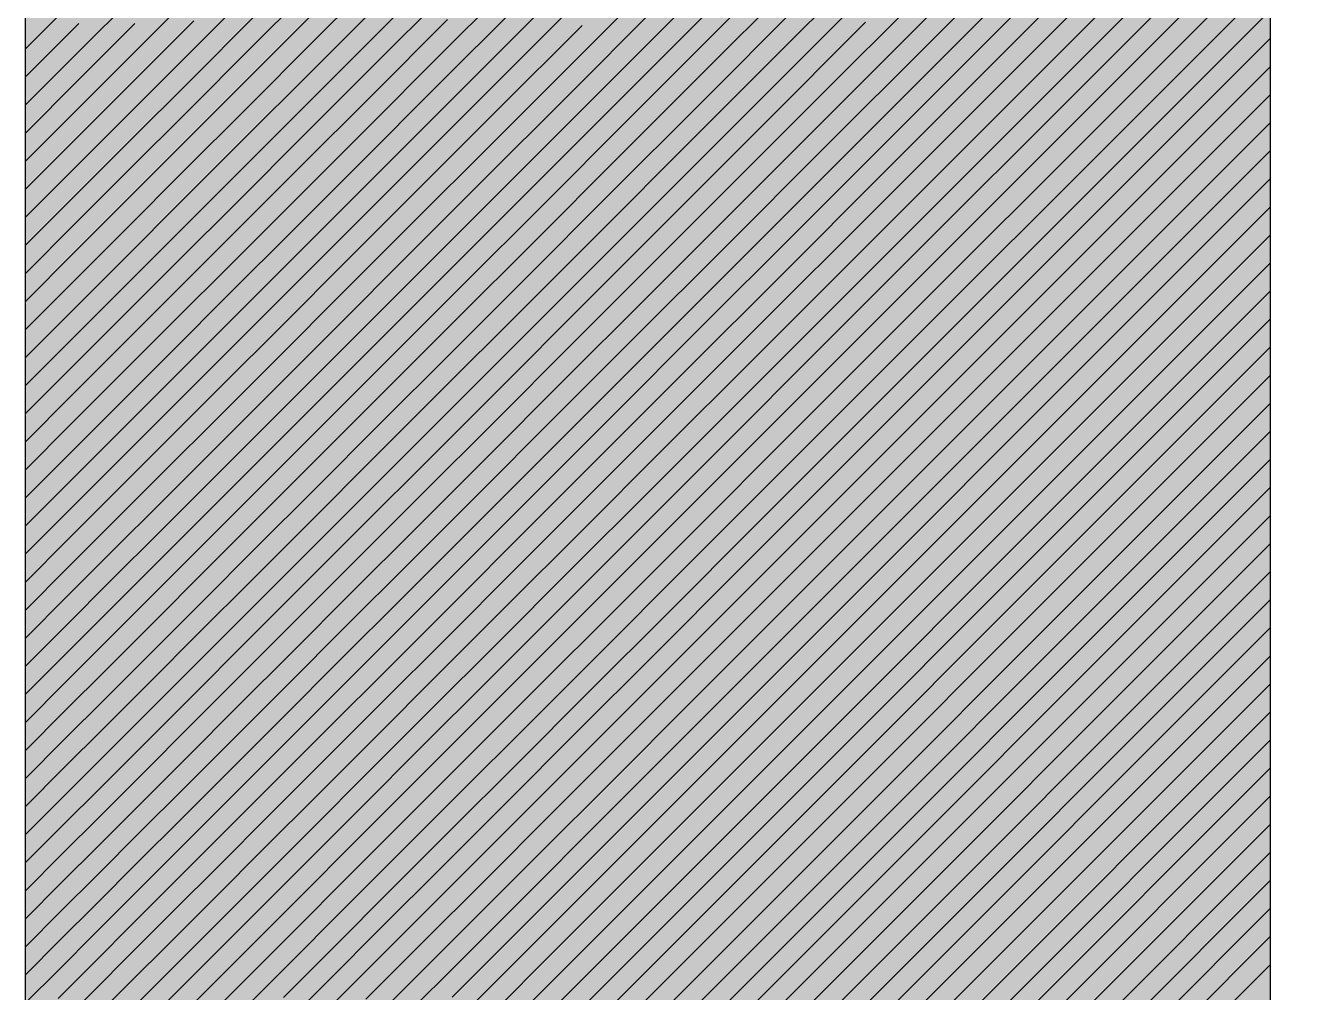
# Model space of a CAD drawing. Extents: x 0 to 7795, y 0 to 4205.
# Drawn here: x 7312.47 to 7328.48, y 764.26 to 776.45 of the extents above; entities that cross this region are included whole.
import ezdxf

# ---------------------------------------------------------------- set-up
doc = ezdxf.new("R2010")
doc.units = 0
doc.header["$MEASUREMENT"] = 0
doc.layers.add('MTH-CARIMBO-TXT1', color=1, linetype='CONTINUOUS')

msp = doc.modelspace()

# ---------------------------------------------------------------- linework, layer by layer
at = {"layer": 'MTH-CARIMBO-TXT1', "linetype": 'Continuous'}
for p, q in [((7323.878046, 776.248453), (7328.151275, 780.521682)), ((7323.676287, 775.693141), (7328.151275, 780.168129)), ((7323.474529, 775.13783), (7328.151275, 779.814576)), ((7323.272771, 774.582518), (7328.151275, 779.461022)), ((7323.071012, 774.027206), (7328.151275, 779.107469)), ((7322.869254, 773.471894), (7328.151275, 778.753915)), ((7322.667495, 772.916582), (7328.151275, 778.400362)), ((7322.465737, 772.361271), (7328.151275, 778.046809)), ((7321.238144, 776.436979), (7322.528947, 777.727781)), ((7322.263979, 771.805959), (7328.151275, 777.693255)), ((7322.061363, 776.199537), (7323.409043, 777.547218)), ((7316.934489, 776.375965), (7317.928028, 777.369503)), ((7318.581593, 776.255301), (7319.681522, 777.35523)), ((7320.292585, 776.198527), (7321.50988, 777.415821)), ((7322.06222, 771.250647), (7328.151275, 777.339702)), ((7322.875784, 775.953298), (7324.281562, 777.359077)), ((7316.113702, 776.262284), (7317.05121, 777.199792)), ((7321.102277, 775.947558), (7322.373086, 777.218367)), ((7315.322654, 776.178343), (7316.206555, 777.062244)), ((7317.714016, 776.094831), (7318.752502, 777.133317)), ((7319.379047, 775.992095), (7320.527744, 777.140792)), ((7321.905502, 775.690123), (7323.23129, 777.015911)), ((7312.466375, 776.150491), (7313.147185, 776.831301)), ((7313.13181, 776.108819), (7313.863059, 776.840068)), ((7313.830789, 776.100691), (7314.612224, 776.882126)), ((7314.561471, 776.124267), (7315.393564, 776.956359)), ((7316.876129, 775.964051), (7317.856691, 776.944612)), ((7318.496139, 775.816293), (7319.580697, 776.900852)), ((7320.175006, 775.727394), (7321.374012, 776.9264)), ((7321.860462, 770.695335), (7328.151275, 776.986149)), ((7316.067275, 775.862304), (7316.99285, 776.787878)), ((7317.642679, 775.669941), (7318.667048, 776.694309)), ((7319.278222, 775.537717), (7320.410165, 776.669659)), ((7320.966409, 775.458137), (7322.217224, 776.708952)), ((7322.698031, 775.421992), (7324.079804, 776.803765)), ((7314.536095, 775.745337), (7315.358109, 776.567351)), ((7315.287199, 775.789335), (7316.160129, 776.662264)), ((7316.817769, 775.552138), (7317.785353, 776.519722)), ((7321.658704, 770.140024), (7328.151275, 776.632595)), ((7312.466375, 775.796938), (7313.139497, 776.47006)), ((7313.124122, 775.747578), (7313.846924, 776.47038)), ((7313.814653, 775.731002), (7314.586848, 776.503196)), ((7316.020849, 775.462324), (7316.934489, 776.375965)), ((7318.410684, 775.377285), (7319.479872, 776.446473)), ((7320.057427, 775.256261), (7321.238144, 776.436979)), ((7321.74964, 775.180708), (7323.053537, 776.484605)), ((7315.251745, 775.400327), (7316.113702, 776.262284)), ((7317.571342, 775.24505), (7318.581593, 776.255301)), ((7319.177397, 775.083338), (7320.292585, 776.198527)), ((7320.830541, 774.968715), (7322.061363, 776.199537)), ((7321.456945, 769.584712), (7328.151275, 776.279042)), ((7322.520278, 774.890685), (7323.878046, 776.248453)), ((7312.466375, 775.443384), (7313.13181, 776.108819)), ((7313.116435, 775.386337), (7313.830789, 776.100691)), ((7313.798518, 775.361314), (7314.561471, 776.124267)), ((7314.510719, 775.366407), (7315.322654, 776.178343)), ((7316.759409, 775.140224), (7317.714016, 776.094831)), ((7315.974422, 775.062344), (7316.876129, 775.964051)), ((7318.325229, 774.938278), (7319.379047, 775.992095)), ((7319.939847, 774.785128), (7321.102277, 775.947558)), ((7321.255187, 769.0294), (7328.151275, 775.925488)), ((7321.593779, 774.671293), (7322.875784, 775.953298)), ((7312.466375, 775.089831), (7313.124122, 775.747578)), ((7313.108747, 775.025096), (7313.814653, 775.731002)), ((7313.782383, 774.991625), (7314.536095, 775.745337)), ((7314.485342, 774.987478), (7315.287199, 775.789335)), ((7315.21629, 775.011318), (7316.067275, 775.862304)), ((7317.500005, 774.820159), (7318.496139, 775.816293)), ((7319.076572, 774.62896), (7320.175006, 775.727394)), ((7315.927995, 774.662364), (7316.817769, 775.552138)), ((7316.701049, 774.728311), (7317.642679, 775.669941)), ((7320.694673, 774.479294), (7321.905502, 775.690123)), ((7321.053428, 768.474088), (7328.151275, 775.571935)), ((7322.342525, 774.359379), (7323.676287, 775.693141)), ((7314.459966, 774.608548), (7315.251745, 775.400327)), ((7315.180835, 774.62231), (7316.020849, 775.462324)), ((7318.239775, 774.49927), (7319.278222, 775.537717)), ((7319.822268, 774.313995), (7320.966409, 775.458137)), ((7321.437918, 774.161879), (7322.698031, 775.421992)), ((7312.466375, 774.736277), (7313.116435, 775.386337)), ((7313.10106, 774.663856), (7313.798518, 775.361314)), ((7313.766248, 774.621936), (7314.510719, 775.366407)), ((7316.642689, 774.316397), (7317.571342, 775.24505)), ((7317.428667, 774.395269), (7318.410684, 775.377285)), ((7318.975747, 774.174581), (7320.057427, 775.256261)), ((7315.881569, 774.262384), (7316.759409, 775.140224)), ((7318.15432, 774.060262), (7319.177397, 775.083338)), ((7320.558806, 773.989873), (7321.74964, 775.180708)), ((7320.85167, 767.918777), (7328.151275, 775.218382)), ((7322.164772, 773.828073), (7323.474529, 775.13783)), ((7312.466375, 774.382724), (7313.108747, 775.025096)), ((7313.093373, 774.302615), (7313.782383, 774.991625)), ((7313.750112, 774.252248), (7314.485342, 774.987478)), ((7314.43459, 774.229618), (7315.21629, 775.011318)), ((7315.14538, 774.233302), (7315.974422, 775.062344)), ((7317.35733, 773.970378), (7318.325229, 774.938278)), ((7319.704688, 773.842863), (7320.830541, 774.968715)), ((7316.584329, 773.904484), (7317.500005, 774.820159)), ((7318.874922, 773.720203), (7319.939847, 774.785128)), ((7320.649912, 767.363465), (7328.151275, 774.864828)), ((7321.282057, 773.652464), (7322.520278, 774.890685)), ((7312.466375, 774.029171), (7313.10106, 774.663856)), ((7313.085685, 773.941374), (7313.766248, 774.621936)), ((7313.733977, 773.882559), (7314.459966, 774.608548)), ((7314.409213, 773.850688), (7315.180835, 774.62231)), ((7315.109925, 773.844294), (7315.927995, 774.662364)), ((7315.835142, 773.862404), (7316.701049, 774.728311)), ((7318.068866, 773.621254), (7319.076572, 774.62896)), ((7320.422938, 773.500452), (7321.593779, 774.671293)), ((7317.285993, 773.545488), (7318.239775, 774.49927)), ((7319.587109, 773.37173), (7320.694673, 774.479294)), ((7320.448153, 766.808153), (7328.151275, 774.511275)), ((7321.987019, 773.296766), (7323.272771, 774.582518)), ((7312.466375, 773.675617), (7313.093373, 774.302615)), ((7315.788715, 773.462424), (7316.642689, 774.316397)), ((7316.525969, 773.49257), (7317.428667, 774.395269)), ((7318.774097, 773.265824), (7319.822268, 774.313995)), ((7321.126195, 773.143049), (7322.342525, 774.359379)), ((7313.077998, 773.580133), (7313.750112, 774.252248)), ((7313.717842, 773.512871), (7314.43459, 774.229618)), ((7314.383837, 773.471759), (7315.14538, 774.233302)), ((7315.07447, 773.455285), (7315.881569, 774.262384)), ((7317.983411, 773.182246), (7318.975747, 774.174581)), ((7320.246395, 766.252841), (7328.151275, 774.157721)), ((7320.28707, 773.011031), (7321.437918, 774.161879)), ((7316.467608, 773.080656), (7317.35733, 773.970378)), ((7317.214656, 773.120597), (7318.15432, 774.060262)), ((7319.46953, 772.900597), (7320.558806, 773.989873)), ((7321.809266, 772.76546), (7323.071012, 774.027206)), ((7312.466375, 773.322064), (7313.085685, 773.941374)), ((7313.07031, 773.218892), (7313.733977, 773.882559)), ((7313.701707, 773.143182), (7314.409213, 773.850688)), ((7314.358461, 773.092829), (7315.109925, 773.844294)), ((7315.039016, 773.066277), (7315.835142, 773.862404)), ((7315.742289, 773.062444), (7316.584329, 773.904484)), ((7318.673272, 772.811446), (7319.704688, 773.842863)), ((7320.044636, 765.697529), (7328.151275, 773.804168)), ((7320.970334, 772.633635), (7322.164772, 773.828073)), ((7317.897957, 772.743238), (7318.874922, 773.720203)), ((7320.151202, 772.52161), (7321.282057, 773.652464)), ((7312.466375, 772.96851), (7313.077998, 773.580133)), ((7313.062623, 772.857651), (7313.717842, 773.512871)), ((7313.685571, 772.773493), (7314.383837, 773.471759)), ((7315.695862, 772.662464), (7316.525969, 773.49257)), ((7316.409248, 772.668743), (7317.285993, 773.545488)), ((7317.143319, 772.695707), (7318.068866, 773.621254)), ((7319.35195, 772.429464), (7320.422938, 773.500452)), ((7321.631513, 772.234153), (7322.869254, 773.471894)), ((7314.333084, 772.713899), (7315.07447, 773.455285)), ((7315.003561, 772.677269), (7315.788715, 773.462424)), ((7318.572447, 772.357068), (7319.587109, 773.37173)), ((7319.842878, 765.142218), (7328.151275, 773.450615)), ((7312.466375, 772.614957), (7313.07031, 773.218892)), ((7317.071981, 772.270816), (7317.983411, 773.182246)), ((7317.812502, 772.30423), (7318.774097, 773.265824)), ((7320.814473, 772.12422), (7321.987019, 773.296766)), ((7313.054935, 772.49641), (7313.701707, 773.143182)), ((7313.669436, 772.403805), (7314.358461, 773.092829)), ((7314.307708, 772.33497), (7315.039016, 773.066277)), ((7314.968106, 772.288261), (7315.742289, 773.062444)), ((7315.649436, 772.262484), (7316.467608, 773.080656)), ((7316.350888, 772.256829), (7317.214656, 773.120597)), ((7319.234371, 771.958332), (7320.28707, 773.011031)), ((7319.64112, 764.586906), (7328.151275, 773.097061)), ((7320.015334, 772.032188), (7321.126195, 773.143049)), ((7312.466375, 772.261404), (7313.062623, 772.857651)), ((7318.471622, 771.902689), (7319.46953, 772.900597)), ((7321.45376, 771.702847), (7322.667495, 772.916582)), ((7313.047248, 772.13517), (7313.685571, 772.773493)), ((7313.653301, 772.034116), (7314.333084, 772.713899)), ((7314.282332, 771.95604), (7315.003561, 772.677269)), ((7315.603009, 771.862504), (7316.409248, 772.668743)), ((7316.292528, 771.844916), (7317.143319, 772.695707)), ((7317.000644, 771.845925), (7317.897957, 772.743238)), ((7317.727048, 771.865222), (7318.673272, 772.811446)), ((7319.439361, 764.031594), (7328.151275, 772.743508)), ((7320.658611, 771.614805), (7321.809266, 772.76546)), ((7314.932651, 771.899253), (7315.695862, 772.662464)), ((7319.116791, 771.487199), (7320.151202, 772.52161)), ((7319.879467, 771.542767), (7320.970334, 772.633635)), ((7312.466375, 771.90785), (7313.054935, 772.49641)), ((7313.03956, 771.773929), (7313.669436, 772.403805)), ((7317.641593, 771.426214), (7318.572447, 772.357068)), ((7318.370797, 771.448311), (7319.35195, 772.429464)), ((7319.237603, 763.476282), (7328.151275, 772.389954)), ((7321.276007, 771.17154), (7322.465737, 772.361271)), ((7313.637166, 771.664427), (7314.307708, 772.33497)), ((7314.256955, 771.57711), (7314.968106, 772.288261)), ((7314.897196, 771.510244), (7315.649436, 772.262484)), ((7315.556582, 771.462524), (7316.350888, 772.256829)), ((7316.234168, 771.433002), (7317.071981, 772.270816)), ((7316.929307, 771.421035), (7317.812502, 772.30423)), ((7320.50275, 771.105391), (7321.631513, 772.234153)), ((7312.466375, 771.554297), (7313.047248, 772.13517)), ((7313.031873, 771.412688), (7313.653301, 772.034116)), ((7318.999212, 771.016066), (7320.015334, 772.032188)), ((7319.035845, 762.920971), (7328.151275, 772.036401)), ((7319.743599, 771.053346), (7320.814473, 772.12422)), ((7313.62103, 771.294739), (7314.282332, 771.95604)), ((7314.231579, 771.198181), (7314.932651, 771.899253)), ((7316.85797, 770.996144), (7317.727048, 771.865222)), ((7317.556139, 770.987206), (7318.471622, 771.902689)), ((7318.269972, 770.993932), (7319.234371, 771.958332)), ((7312.466375, 771.200743), (7313.03956, 771.773929)), ((7314.861741, 771.121236), (7315.603009, 771.862504)), ((7315.510156, 771.062544), (7316.292528, 771.844916)), ((7316.175808, 771.021089), (7317.000644, 771.845925)), ((7321.098254, 770.640234), (7322.263979, 771.805959)), ((7313.024185, 771.051447), (7313.637166, 771.664427)), ((7313.604895, 770.92505), (7314.256955, 771.57711)), ((7318.834086, 762.365659), (7328.151275, 771.682848)), ((7319.607731, 770.563925), (7320.658611, 771.614805)), ((7320.346889, 770.595976), (7321.45376, 771.702847)), ((7312.466375, 770.84719), (7313.031873, 771.412688)), ((7314.206203, 770.819251), (7314.897196, 771.510244)), ((7314.826287, 770.732228), (7315.556582, 771.462524)), ((7315.463729, 770.662564), (7316.234168, 771.433002)), ((7316.117448, 770.609175), (7316.929307, 771.421035)), ((7316.786633, 770.571254), (7317.641593, 771.426214)), ((7317.470684, 770.548198), (7318.370797, 771.448311)), ((7318.169147, 770.539554), (7319.116791, 771.487199)), ((7318.881633, 770.544933), (7319.879467, 771.542767)), ((7313.016498, 770.690206), (7313.62103, 771.294739)), ((7318.632328, 761.810347), (7328.151275, 771.329294)), ((7320.920501, 770.108928), (7322.06222, 771.250647)), ((7313.58876, 770.555361), (7314.231579, 771.198181)), ((7314.180826, 770.440321), (7314.861741, 771.121236)), ((7319.471863, 770.074504), (7320.50275, 771.105391)), ((7320.191028, 770.086561), (7321.276007, 771.17154)), ((7312.466375, 770.493637), (7313.024185, 771.051447)), ((7313.008811, 770.328965), (7313.604895, 770.92505)), ((7314.790832, 770.34322), (7315.510156, 771.062544)), ((7315.417302, 770.262583), (7316.175808, 771.021089)), ((7316.059087, 770.197262), (7316.85797, 770.996144)), ((7316.715295, 770.146363), (7317.556139, 770.987206)), ((7317.38523, 770.10919), (7318.269972, 770.993932)), ((7318.068322, 770.085176), (7318.999212, 771.016066)), ((7318.430569, 761.255035), (7328.151275, 770.975741)), ((7318.764053, 770.0738), (7319.743599, 771.053346)), ((7313.572625, 770.185673), (7314.206203, 770.819251)), ((7312.466375, 770.140083), (7313.016498, 770.690206)), ((7314.15545, 770.061391), (7314.826287, 770.732228)), ((7314.755377, 769.954211), (7315.463729, 770.662564)), ((7315.370876, 769.862603), (7316.117448, 770.609175)), ((7318.228811, 760.699724), (7328.151275, 770.622188)), ((7319.335996, 769.585083), (7320.346889, 770.595976)), ((7320.035166, 769.577147), (7321.098254, 770.640234)), ((7320.742748, 769.577621), (7321.860462, 770.695335)), ((7313.001123, 769.967725), (7313.58876, 770.555361)), ((7313.55649, 769.815984), (7314.180826, 770.440321)), ((7316.000727, 769.785348), (7316.786633, 770.571254)), ((7316.643958, 769.721472), (7317.470684, 770.548198)), ((7317.299775, 769.670183), (7318.169147, 770.539554)), ((7317.967497, 769.630797), (7318.881633, 770.544933)), ((7318.646474, 769.602668), (7319.607731, 770.563925)), ((7312.466375, 769.78653), (7313.008811, 770.328965)), ((7314.130074, 769.682462), (7314.790832, 770.34322)), ((7314.719922, 769.565203), (7315.417302, 770.262583)), ((7318.027053, 760.144412), (7328.151275, 770.268634)), ((7312.993436, 769.606484), (7313.572625, 770.185673)), ((7315.324449, 769.462623), (7316.059087, 770.197262)), ((7315.942367, 769.373435), (7316.715295, 770.146363)), ((7316.572621, 769.296582), (7317.38523, 770.10919)), ((7319.879305, 769.067732), (7320.920501, 770.108928)), ((7320.564995, 769.046315), (7321.658704, 770.140024)), ((7312.466375, 769.432977), (7313.001123, 769.967725)), ((7313.540354, 769.446296), (7314.15545, 770.061391)), ((7314.104697, 769.303532), (7314.755377, 769.954211)), ((7317.214321, 769.231175), (7318.068322, 770.085176)), ((7317.866672, 769.176419), (7318.764053, 770.0738)), ((7318.528894, 769.131535), (7319.471863, 770.074504)), ((7319.200128, 769.095661), (7320.191028, 770.086561)), ((7312.985748, 769.245243), (7313.55649, 769.815984)), ((7314.684467, 769.176195), (7315.370876, 769.862603)), ((7315.278022, 769.062643), (7316.000727, 769.785348)), ((7317.825294, 759.5891), (7328.151275, 769.915081)), ((7313.524219, 769.076607), (7314.130074, 769.682462)), ((7315.884007, 768.961521), (7316.643958, 769.721472)), ((7316.501284, 768.871691), (7317.299775, 769.670183)), ((7317.128866, 768.792167), (7317.967497, 769.630797)), ((7312.466375, 769.079423), (7312.993436, 769.606484)), ((7314.079321, 768.924602), (7314.719922, 769.565203)), ((7314.649012, 768.787187), (7315.324449, 769.462623)), ((7317.623536, 759.033788), (7328.151275, 769.561527)), ((7317.765847, 768.72204), (7318.646474, 769.602668)), ((7318.411315, 768.660402), (7319.335996, 769.585083)), ((7319.06426, 768.60624), (7320.035166, 769.577147)), ((7319.723444, 768.558317), (7320.742748, 769.577621)), ((7320.387242, 768.515008), (7321.456945, 769.584712)), ((7312.978061, 768.884002), (7313.540354, 769.446296)), ((7313.508084, 768.706918), (7314.104697, 769.303532)), ((7315.231596, 768.662663), (7315.942367, 769.373435)), ((7312.466375, 768.72587), (7312.985748, 769.245243)), ((7314.053945, 768.545673), (7314.684467, 769.176195)), ((7315.825647, 768.549608), (7316.572621, 769.296582)), ((7316.429947, 768.446801), (7317.214321, 769.231175)), ((7317.043412, 768.353159), (7317.866672, 769.176419)), ((7317.421778, 758.478476), (7328.151275, 769.207974)), ((7312.970373, 768.522761), (7313.524219, 769.076607)), ((7314.613558, 768.398179), (7315.278022, 769.062643)), ((7317.665022, 768.267662), (7318.528894, 769.131535)), ((7318.293736, 768.189269), (7319.200128, 769.095661)), ((7318.928392, 768.116819), (7319.879305, 769.067732)), ((7319.567582, 768.048903), (7320.564995, 769.046315)), ((7320.209488, 767.983702), (7321.255187, 769.0294)), ((7312.466375, 768.372316), (7312.978061, 768.884002)), ((7313.491949, 768.33723), (7314.079321, 768.924602)), ((7315.185169, 768.262683), (7315.884007, 768.961521)), ((7315.767287, 768.137694), (7316.501284, 768.871691)), ((7317.220019, 757.923165), (7328.151275, 768.854421)), ((7312.962686, 768.16152), (7313.508084, 768.706918)), ((7314.028569, 768.166743), (7314.649012, 768.787187)), ((7314.578103, 768.00917), (7315.231596, 768.662663)), ((7316.358609, 768.02191), (7317.128866, 768.792167)), ((7316.957957, 767.914151), (7317.765847, 768.72204)), ((7317.564196, 767.813284), (7318.411315, 768.660402)), ((7312.466375, 768.018763), (7312.970373, 768.522761)), ((7313.475813, 767.967541), (7314.053945, 768.545673)), ((7315.138742, 767.862703), (7315.825647, 768.549608)), ((7317.018261, 757.367853), (7328.151275, 768.500867)), ((7318.176156, 767.718137), (7319.06426, 768.60624)), ((7318.792525, 767.627398), (7319.723444, 768.558317)), ((7319.411721, 767.539488), (7320.387242, 768.515008)), ((7314.003192, 767.787813), (7314.613558, 768.398179)), ((7315.708927, 767.725781), (7316.429947, 768.446801)), ((7316.287272, 767.597019), (7317.043412, 768.353159)), ((7320.031735, 767.452395), (7321.053428, 768.474088)), ((7312.954998, 767.800279), (7313.491949, 768.33723)), ((7314.542648, 767.620162), (7315.185169, 768.262683)), ((7316.872502, 767.475143), (7317.665022, 768.267662)), ((7317.463371, 767.358905), (7318.293736, 768.189269)), ((7312.466375, 767.66521), (7312.962686, 768.16152)), ((7313.459678, 767.597852), (7314.028569, 768.166743)), ((7315.092316, 767.462723), (7315.767287, 768.137694)), ((7315.650567, 767.313867), (7316.358609, 768.02191)), ((7316.816502, 756.812541), (7328.151275, 768.147314)), ((7318.058577, 767.247004), (7318.928392, 768.116819)), ((7318.656657, 767.137977), (7319.567582, 768.048903)), ((7312.947311, 767.439039), (7313.475813, 767.967541)), ((7313.977816, 767.408883), (7314.578103, 768.00917)), ((7314.507193, 767.231154), (7315.138742, 767.862703)), ((7316.215935, 767.172129), (7316.957957, 767.914151)), ((7319.25586, 767.030073), (7320.209488, 767.983702)), ((7319.853982, 766.921089), (7320.85167, 767.918777)), ((7312.466375, 767.311656), (7312.954998, 767.800279)), ((7313.443543, 767.228164), (7314.003192, 767.787813)), ((7315.045889, 767.062743), (7315.708927, 767.725781)), ((7316.614744, 756.257229), (7328.151275, 767.79376)), ((7316.787048, 767.036135), (7317.564196, 767.813284)), ((7317.362546, 766.904527), (7318.176156, 767.718137)), ((7312.939623, 767.077798), (7313.459678, 767.597852)), ((7313.95244, 767.029954), (7314.542648, 767.620162)), ((7315.592206, 766.901954), (7316.287272, 767.597019)), ((7317.940998, 766.775871), (7318.792525, 767.627398)), ((7318.520789, 766.648556), (7319.411721, 767.539488)), ((7312.466375, 766.958103), (7312.947311, 767.439039)), ((7313.427408, 766.858475), (7313.977816, 767.408883)), ((7314.471738, 766.842146), (7315.092316, 767.462723)), ((7316.144598, 766.747238), (7316.872502, 767.475143)), ((7316.412986, 755.701918), (7328.151275, 767.440207)), ((7319.099999, 766.520659), (7320.031735, 767.452395)), ((7312.931936, 766.716557), (7313.443543, 767.228164)), ((7313.927063, 766.651024), (7314.507193, 767.231154)), ((7314.999463, 766.662763), (7315.650567, 767.313867)), ((7316.701593, 766.597127), (7317.463371, 767.358905)), ((7317.261721, 766.450148), (7318.058577, 767.247004)), ((7319.676229, 766.389782), (7320.649912, 767.363465)), ((7312.466375, 766.604549), (7312.939623, 767.077798)), ((7314.436283, 766.453137), (7315.045889, 767.062743)), ((7315.533846, 766.49004), (7316.215935, 767.172129)), ((7316.211227, 755.146606), (7328.151275, 767.086654)), ((7317.823418, 766.304738), (7318.656657, 767.137977)), ((7313.411272, 766.488786), (7313.95244, 767.029954)), ((7314.953036, 766.262783), (7315.592206, 766.901954)), ((7316.073261, 766.322348), (7316.787048, 767.036135)), ((7316.616139, 766.158119), (7317.362546, 766.904527)), ((7318.384921, 766.159135), (7319.25586, 767.030073)), ((7318.944137, 766.011244), (7319.853982, 766.921089)), ((7312.924248, 766.355316), (7313.427408, 766.858475)), ((7313.901687, 766.272094), (7314.471738, 766.842146)), ((7315.475486, 766.078127), (7316.144598, 766.747238)), ((7317.160896, 765.99577), (7317.940998, 766.775871)), ((7319.498476, 765.858476), (7320.448153, 766.808153)), ((7312.466375, 766.250996), (7312.931936, 766.716557)), ((7313.395137, 766.119098), (7313.927063, 766.651024)), ((7314.400829, 766.064129), (7314.999463, 766.662763)), ((7316.001923, 765.897457), (7316.701593, 766.597127)), ((7316.009469, 754.591294), (7328.151275, 766.7331)), ((7317.705839, 765.833606), (7318.520789, 766.648556)), ((7312.916561, 765.994075), (7313.411272, 766.488786)), ((7313.876311, 765.893165), (7314.436283, 766.453137)), ((7314.906609, 765.862803), (7315.533846, 766.49004)), ((7316.530684, 765.719111), (7317.261721, 766.450148)), ((7318.249053, 765.669713), (7319.099999, 766.520659)), ((7312.466375, 765.897443), (7312.924248, 766.355316)), ((7313.379002, 765.749409), (7313.901687, 766.272094)), ((7314.365374, 765.675121), (7314.953036, 766.262783)), ((7315.417126, 765.666213), (7316.073261, 766.322348)), ((7315.807711, 754.035982), (7328.151275, 766.379547)), ((7317.060071, 765.541391), (7317.823418, 766.304738)), ((7318.788276, 765.501829), (7319.676229, 766.389782)), ((7312.908874, 765.632834), (7313.395137, 766.119098)), ((7315.930586, 765.472566), (7316.616139, 766.158119)), ((7317.588259, 765.362473), (7318.384921, 766.159135)), ((7319.320723, 765.32717), (7320.246395, 766.252841)), ((7312.466375, 765.543889), (7312.916561, 765.994075)), ((7313.850934, 765.514235), (7314.400829, 766.064129)), ((7314.860183, 765.462823), (7315.475486, 766.078127)), ((7315.605952, 753.480671), (7328.151275, 766.025993)), ((7316.44523, 765.280103), (7317.160896, 765.99577)), ((7318.113186, 765.180292), (7318.944137, 766.011244)), ((7313.362867, 765.379721), (7313.876311, 765.893165)), ((7314.329919, 765.286113), (7314.906609, 765.862803)), ((7315.358766, 765.2543), (7316.001923, 765.897457)), ((7316.959246, 765.087013), (7317.705839, 765.833606)), ((7318.632415, 764.992415), (7319.498476, 765.858476)), ((7312.466375, 765.190336), (7312.908874, 765.632834)), ((7312.901186, 765.271593), (7313.379002, 765.749409)), ((7313.825558, 765.135305), (7314.365374, 765.675121)), ((7314.813756, 765.062843), (7315.417126, 765.666213)), ((7315.404194, 752.925359), (7328.151275, 765.67244)), ((7315.859249, 765.047676), (7316.530684, 765.719111)), ((7317.47068, 764.89134), (7318.249053, 765.669713)), ((7319.14297, 764.795863), (7320.044636, 765.697529)), ((7313.346731, 765.010032), (7313.850934, 765.514235)), ((7314.294464, 764.897105), (7314.860183, 765.462823)), ((7315.300406, 764.842386), (7315.930586, 765.472566)), ((7316.359775, 764.841095), (7317.060071, 765.541391)), ((7317.977318, 764.690871), (7318.788276, 765.501829)), ((7312.893499, 764.910353), (7313.362867, 765.379721)), ((7315.202435, 752.370047), (7328.151275, 765.318887)), ((7316.858421, 764.632635), (7317.588259, 765.362473)), ((7318.476554, 764.483), (7319.320723, 765.32717)), ((7312.466375, 764.836782), (7312.901186, 765.271593)), ((7313.800182, 764.756375), (7314.329919, 765.286113)), ((7314.767329, 764.662863), (7315.358766, 765.2543)), ((7315.787912, 764.622785), (7316.44523, 765.280103)), ((7317.353101, 764.420207), (7318.113186, 765.180292)), ((7318.965217, 764.264557), (7319.842878, 765.142218)), ((7312.885811, 764.549112), (7313.346731, 765.010032)), ((7313.330596, 764.640343), (7313.825558, 765.135305)), ((7314.259009, 764.508096), (7314.813756, 765.062843)), ((7315.242046, 764.430473), (7315.859249, 765.047676)), ((7316.274321, 764.402087), (7316.959246, 765.087013)), ((7317.84145, 764.20145), (7318.632415, 764.992415)), ((7312.466375, 764.483229), (7312.893499, 764.910353)), ((7313.774805, 764.377446), (7314.294464, 764.897105)), ((7314.720903, 764.262883), (7315.300406, 764.842386)), ((7315.000677, 751.814735), (7328.151275, 764.965333)), ((7315.716575, 764.197895), (7316.359775, 764.841095)), ((7316.757596, 764.178256), (7317.47068, 764.89134)), ((7313.314461, 764.270655), (7313.800182, 764.756375)), ((7314.223554, 764.119088), (7314.767329, 764.662863)), ((7317.235521, 763.949074), (7317.977318, 764.690871)), ((7318.320692, 763.973585), (7319.14297, 764.795863)), ((7312.466375, 764.129676), (7312.885811, 764.549112)), ((7312.878124, 764.187871), (7313.330596, 764.640343)), ((7313.749429, 763.998516), (7314.259009, 764.508096)), ((7314.798919, 751.259423), (7328.151275, 764.61178)), ((7315.183686, 764.018559), (7315.787912, 764.622785)), ((7316.188866, 763.96308), (7316.858421, 764.632635)), ((7318.787464, 763.73325), (7319.64112, 764.586906)), ((7313.298326, 763.900966), (7313.774805, 764.377446)), ((7314.674476, 763.862903), (7315.242046, 764.430473)), ((7315.645237, 763.773004), (7316.274321, 764.402087)), ((7316.656771, 763.723878), (7317.353101, 764.420207)), ((7317.705582, 763.712029), (7318.476554, 764.483)), ((7312.870436, 763.82663), (7313.314461, 764.270655)), ((7314.1881, 763.73008), (7314.720903, 764.262883)), ((7318.164831, 763.464171), (7318.965217, 764.264557))]:
    msp.add_line(p, q, dxfattribs=at)
msp.add_lwpolyline([(7312.466375, 744.839423), (7312.466375, 786.985215), (7313.380558, 787.79771), (7314.372537, 788.513151), (7315.432052, 789.124138), (7316.548145, 789.624352), (7317.709272, 790.008619), (7318.903424, 790.272965), (7320.11825, 790.414655), (7321.341184, 790.432225), (7322.559579, 790.325493), (7323.760832, 790.095561), (7324.932519, 789.74481), (7326.062522, 789.276865), (7327.139152, 788.696568), (7328.151275, 788.00992), (7328.151275, 759.885698), (7313.892275, 741.607383), (7313.280233, 742.279835), (7312.825963, 743.067508), (7312.550437, 743.934038), (7312.466375, 744.839423)], dxfattribs=at)
for points in [[(7312.466375, 744.839423), (7320.11825, 790.414655), (7321.341184, 790.432225)], [(7312.466375, 744.839423), (7321.341184, 790.432225), (7322.559579, 790.325493)], [(7312.466375, 744.839423), (7318.903424, 790.272965), (7320.11825, 790.414655)], [(7312.466375, 744.839423), (7322.559579, 790.325493), (7323.760832, 790.095561)], [(7312.466375, 744.839423), (7317.709272, 790.008619), (7318.903424, 790.272965)], [(7312.466375, 744.839423), (7323.760832, 790.095561), (7324.932519, 789.74481)], [(7312.466375, 744.839423), (7316.548145, 789.624352), (7317.709272, 790.008619)], [(7312.466375, 744.839423), (7324.932519, 789.74481), (7326.062522, 789.276865)], [(7312.466375, 744.839423), (7315.432052, 789.124138), (7316.548145, 789.624352)], [(7312.466375, 744.839423), (7326.062522, 789.276865), (7327.139152, 788.696568)], [(7312.466375, 744.839423), (7314.372537, 788.513151), (7315.432052, 789.124138)], [(7312.466375, 744.839423), (7327.139152, 788.696568), (7328.151275, 788.00992)], [(7312.466375, 744.839423), (7313.380558, 787.79771), (7314.372537, 788.513151)], [(7312.466375, 744.839423), (7328.151275, 788.00992), (7328.151275, 759.885698)], [(7312.466375, 744.839423), (7312.466375, 786.985215), (7313.380558, 787.79771)], [(7331.953675, 741.037023), (7315.793475, 741.037023), (7342.600395, 775.733923)]]:
    msp.add_solid(points, dxfattribs=at)

doc.saveas('drawing.dxf')
